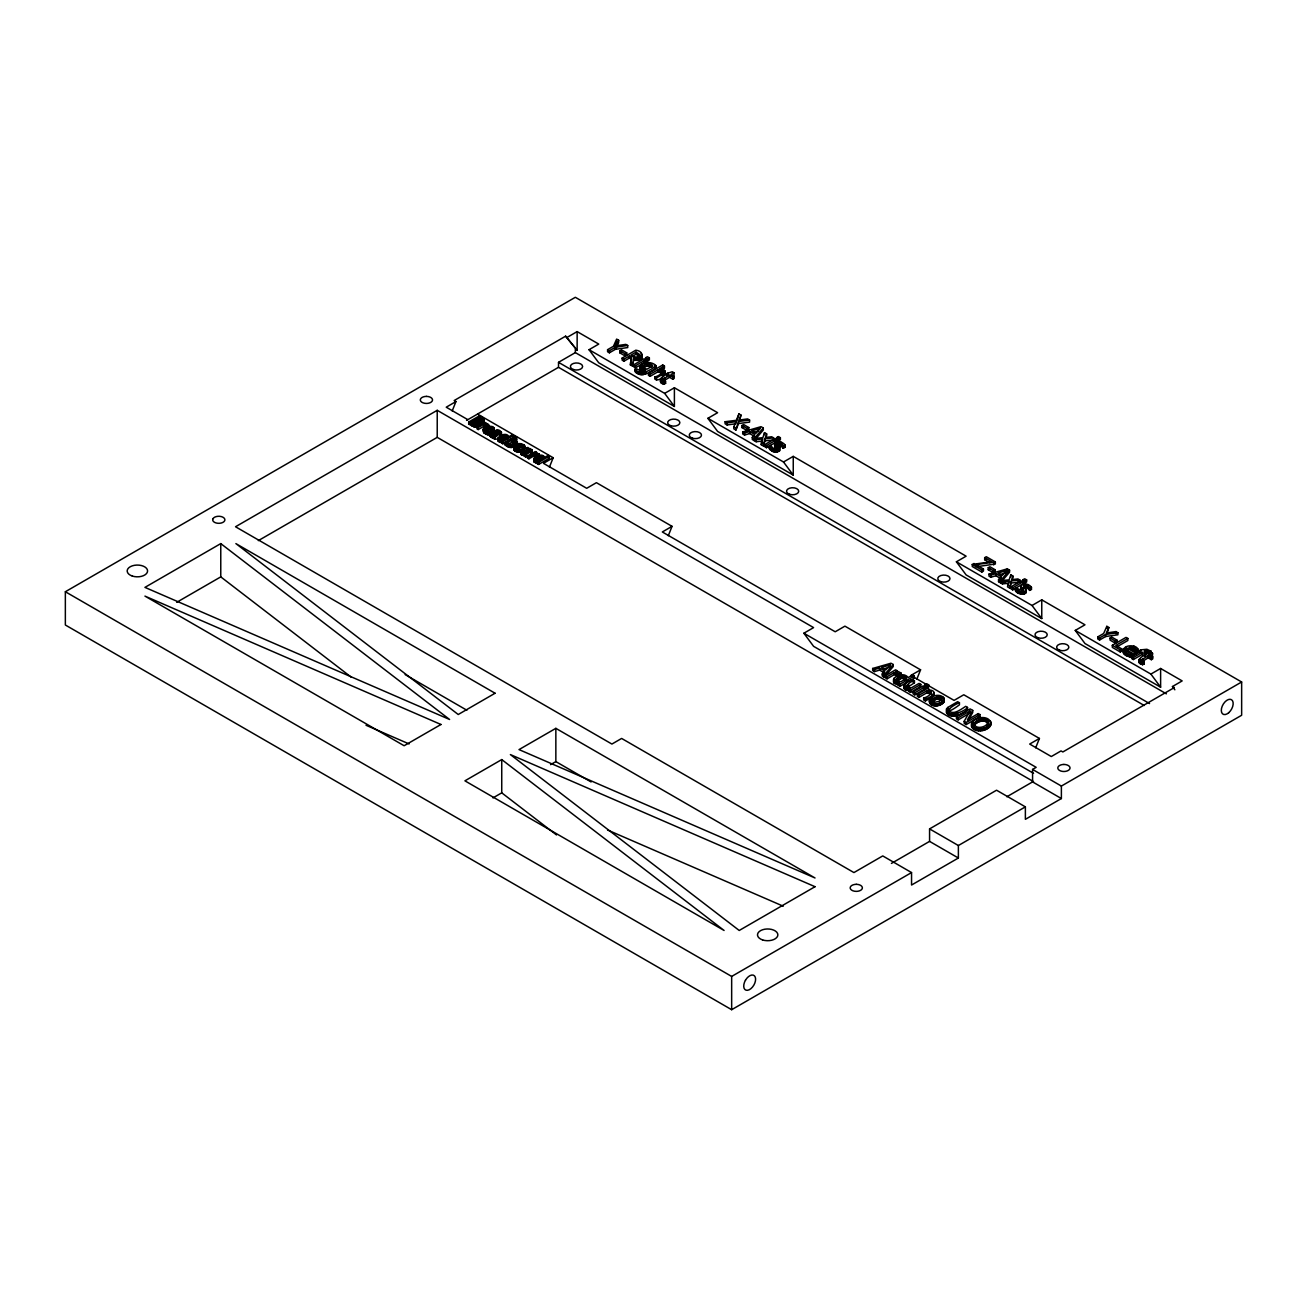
<?xml version="1.0" encoding="UTF-8"?>
<svg xmlns="http://www.w3.org/2000/svg" width="1307" height="1307" viewBox="0 0 1307 1307"><rect width="100%" height="100%" fill="white"/><g stroke="black" fill="none" stroke-linecap="round" stroke-linejoin="round"><path stroke-width="1.5" d="M639.809 366.581L641.296 368.95L645.544 370.028C641.557 374.766 637.963 366.973 634.826 369.391L634.826 371.466C641.002 378.605 650.51 371.956 656.179 367.953L656.179 365.878C652.226 360.895 638.29 360.699 640.038 369.93L643.273 371.825L643.273 369.75M973.976 723.817C975.676 730.041 987.177 727.296 988.337 721.84C985.2 716.318 973.47 719.438 973.976 725.891C976.215 721.121 986.556 718.523 988.321 724.617L988.337 721.84M523.045 445.997C508.929 456.6 520.039 435.77 523.045 448.072M502.296 440.492L501.512 443.024L502.803 443.776L513.537 437.584L513.537 435.492L512.246 434.741L508.913 436.669C505.662 430.085 491.595 439.789 502.296 440.492L502.296 442.567L499.748 442.174L497.918 440.524L498.62 438.972M537.308 463.691L538.615 464.442L549.348 458.251L549.348 456.176L548.058 455.424L544.709 457.352C542.127 451.291 527.93 459.214 537.161 461.11L537.308 463.691L538.108 463.25L534.253 462.106L533.991 460.178M899.33 684.721L893.727 682.613L894.429 677.827C897.942 674.543 905.032 673.023 908.136 677.549L912.596 674.984L914.328 675.98L914.328 678.055L900 686.322L898.285 685.325L898.285 683.251L899.33 682.646L898.285 685.325M894.429 677.827L894.2 681.127L899.33 682.646M931.826 700.062L934.342 702.382L939.635 701.189L941.89 698.575L938.54 696.647L932.495 699.033L931.793 702.627L936.841 698.869L941.71 700.209M512.883 441.619L512.883 439.544C524.189 441.488 507.753 449.347 504.682 442.779L504.682 444.854L505.907 445.556L506.348 443.318M516.592 443.155L516.592 445.23L516.82 442.795M948.719 709.603C951.806 716.84 962.181 708.508 965.71 706.352L967.523 707.414L967.523 709.489C964.909 713.785 945.402 721.137 946.905 710.289L947.804 707.446L957.623 701.679L959.436 702.741L959.436 704.816C942.984 717.151 947.02 707.528 959.436 702.741M632.735 366.287L633.83 357.955C641.394 360.944 645.952 351.599 635.839 350.178L622.132 358.085L622.132 360.16L623.962 361.206L629.402 358.069L631.477 359.262L630.382 364.914L632.735 366.287L633.83 357.955M630.382 364.914L631.477 357.187L629.402 355.994L623.962 359.131L622.132 358.085M499.862 437.976L503.391 439.871L507.835 437.306L504.241 435.607L499.862 437.976L499.862 440.067L503.571 437.78L507.296 438.695L507.296 436.603M535.658 458.659L539.187 460.538L543.63 457.973L540.673 456.274L537.308 457.205L535.658 458.659L535.56 462.841M895.981 679.722C897.762 676.111 904.232 674.477 906.699 678.382L900.784 681.797C896.406 679.526 895.083 682.499 896.079 679.297M495.843 430.493C511.004 435.917 477.512 428.745 494.585 435.999L493.768 438.548L495.059 439.299C501.561 439.299 504.42 430.444 497.085 429.693L495.843 430.493L495.843 432.568L499.731 434.512M526.558 448.219C541.702 453.643 508.227 446.471 525.3 453.725L524.466 454.199L525.757 454.95L532.259 450.67L527.799 447.419L526.558 448.219L526.558 450.294L527.799 449.494M536.703 456.045L534.351 455.669L528.878 458.822L527.587 458.087L527.587 455.996L528.878 456.747L534.351 453.594C540.248 452.843 536.474 460.946 536.589 452.304L535.298 451.552L525.757 457.025L524.466 456.29L525.3 455.816L521.33 454.673L521.068 452.875M946.905 708.214C945.402 719.046 964.909 711.711 967.523 707.414M483.476 432.143C479.8 423.501 500.369 425.347 491.873 431.081L485.926 428.386L485.779 430.722L489.815 432.013L489.815 434.087L487.674 434.757L483.802 432.715L483.492 428.892M1123.35 650.347C1124.526 642.129 1144.932 646.442 1134.688 652.487L1127.565 648.386C1121.39 652.732 1133.381 652.177 1132.042 655.869L1130.163 656.964L1125.784 655.428L1123.497 653.206L1123.35 650.347L1126.895 653.908L1130.163 654.889L1132.042 653.794M1123.35 652.422L1124.804 650.118M484.129 419.923L482.365 421.491L479.506 421.589L479.604 425.69L477.186 426.899L473.542 426.67L468.707 424.089L468.707 421.998L478.983 416.067C484.832 416.034 486.237 425.461 479.506 423.664L479.604 425.69M663.531 378.801L663.531 380.892L669.592 377.347L672.778 379.193L674.216 378.36L674.216 376.285L672.778 377.119L669.592 375.272L663.531 378.801L662.976 379.961L665.475 381.203L665.59 383.343L664.021 384.242C656.522 382.902 662.404 373.965 667.861 374.276L666.701 373.606L666.701 375.681M1145.259 656.196L1145.259 654.104L1146.419 654.791C1142.253 655.248 1135.113 661.26 1142.579 662.665L1144.148 661.767L1144.148 663.858L1142.579 664.757L1139.753 663.401L1139.083 661.603M633.83 360.029C637.081 361.091 643.42 360.013 642.243 355.324M494.046 427.732L493.915 431.735L493.605 427.291M1127.565 648.386L1127.565 650.461L1134.688 654.562L1137.417 652.65L1137.58 650.085M914.443 680.718C909.247 681.47 902.5 688.119 911.387 687.809L919.066 683.381L920.798 684.378L920.798 686.453L910.522 692.383L908.79 691.387L909.917 688.658C899.477 688.707 905.751 680.996 912.711 679.705L914.443 680.718L914.443 682.793L906.535 688.021M523.535 448.17L523.535 450.245C528.927 443.874 516.739 441.031 513.945 446.422C513.733 451.748 524.352 450.621 524.711 445.883M943.932 702.039C946.415 693.363 931.76 693.609 929.506 699.915C928.378 707.806 940.909 707.201 943.932 702.039L943.785 697.726M971.509 726.725C969.533 716.301 991.686 713.573 990.82 724.748C988.337 732.034 971.787 733.766 971.771 724.748M990.82 722.673C987.961 729.616 973.96 731.642 971.444 723.67M766.637 435.934L766.637 433.859L764.513 432.633L762.88 437.649L754.204 438.531L754.204 440.622L763.288 430.036L763.288 427.961L761.033 426.67L742.719 431.914L742.719 433.989L744.565 435.051L749.63 433.565L754.874 436.587M1012.909 578.119L1012.909 576.044L1010.785 574.819L1009.151 579.834L1000.476 580.716L1000.476 582.808L1005.671 582.269M763.353 445.899L765.02 438.76L773.63 437.878L773.63 439.969L765.02 440.835L763.353 445.899L761.229 444.674L762.618 438.907L756.165 439.675L752.277 437.42L754.874 434.496L749.63 431.473L744.565 432.976L742.719 431.914M1009.625 588.085L1011.291 580.945L1019.901 580.063L1019.901 582.154L1011.291 583.02L1009.625 588.085L1007.501 586.859L1008.89 581.092L1002.436 581.86L998.548 579.605L1001.146 576.681L995.901 573.659L990.837 575.162L988.991 574.1L988.991 576.175L990.837 577.237L995.901 575.75L1001.146 578.772L998.548 581.697L1002.436 583.935L1008.89 583.167L1008.89 581.092M929.506 701.99L929.506 699.915M662.257 371.008L662.257 373.083L657.813 371.891L650.134 376.334L648.403 375.321L648.403 373.247L650.134 374.243L657.813 369.816C666.684 369.489 659.921 376.155 654.758 376.922L654.758 378.997L656.49 379.994C664.152 379.88 669.854 368.362 659.267 368.982L664.446 365.976L664.446 368.068L660.999 370.061M931.172 691.991L931.172 694.082L926.728 692.89L919.05 697.317L917.318 696.321L917.318 694.246L919.05 695.242L926.728 690.815C935.6 690.488 928.836 697.154 923.673 697.905L923.673 699.98L925.405 700.977L932.904 696.582L933.835 693.952M492.085 433.499L494.079 435.215L497.804 434.136L494.503 432.829L492.085 433.499L492.036 437.698L494.585 438.074M522.8 451.225L524.793 452.941L528.502 451.879L523.29 450.85L522.751 455.424M482.136 419.776L479.636 420.887L476.173 419.269L479.179 417.537L481.564 418.959L482.365 423.582M785.197 445.148L785.197 447.223L783.35 448.285L780.393 445.377L777.175 446.193L777.322 443.743L778.58 443.073L781.276 443.694L783.35 446.21L785.197 445.148C783.122 441.88 777.077 440.132 774.61 443.776L774.675 446.618L776.685 448.775L774.61 443.776M1024.067 585.552L1023.626 586.729L1026.256 590.111L1025.913 592.888L1024.329 593.884L1017.794 593.084L1015.245 590.617L1015.245 588.542C1016.634 586.402 1028.282 596.286 1020.947 586.729L1020.881 585.961C1023.348 582.318 1029.393 584.066 1031.468 587.317L1031.468 589.408C1028.838 592.447 1027.678 585.209 1024.067 587.627L1024.067 585.552L1027.547 585.879L1029.295 587.66L1029.622 590.47M766.637 433.859L765.281 437.502L771.653 436.75L773.63 437.878M1012.909 576.044L1011.553 579.687L1017.924 578.936L1019.901 580.063M761.229 444.674L762.618 438.907M639.499 355.52L636.084 352.122L630.922 355.112C634.941 358.592 642.031 356.599 639.597 354.703M641.427 366.581L640.038 369.93M452.206 410.937L455.947 401.576L454.15 400.546L565.621 336.177L577.139 350.325L577.139 331.602L567.418 337.222M549.446 467.089L553.188 457.728L477.594 414.074M668.302 535.707L672.043 526.345L596.417 482.675L586.696 488.295L543.467 463.332L553.188 457.728M916.828 679.183L920.569 669.821L844.926 626.151L835.206 631.771L662.322 531.965L672.043 526.345M1035.683 747.8L1039.424 738.439L963.782 694.769L954.061 700.389L910.832 675.441L920.569 669.821M735.906 430.052L738.553 421.475L749.581 420.053L749.581 422.128L738.553 423.55L735.906 430.052L733.815 428.843L733.815 426.768L735.955 421.671L727.084 422.88L725.107 421.736L725.107 423.811L727.084 424.955L735.955 423.746L735.955 421.671M739.615 420.511L741.02 415.103L738.929 413.911L736.315 420.299L725.107 421.736M736.968 420.772L738.929 413.911M741.02 415.103L738.912 420.102L747.604 418.91L749.581 420.053M614.241 346.567L616.643 341.176M1106.833 626.314L1103.631 633.503L1097.749 636.901L1097.749 638.976L1099.579 640.022L1105.64 636.525L1117.91 634.794L1117.91 632.719L1115.966 631.591L1106.343 633.013L1108.859 627.491L1106.833 626.314L1106.833 628.389M618.668 340.261L616.152 345.783L625.792 344.378L627.719 345.489L627.719 347.564L615.45 349.296L609.389 352.808L607.575 351.746L607.575 349.672L613.44 346.29L616.643 339.085L618.668 340.261L618.668 342.336L616.152 347.874M1107.176 633.258L1108.859 627.491M531.034 451.912L531.034 453.986L532.243 450.245M779.838 447.174L779.642 450.703L776.374 452.075L772.551 451.421L768.973 448.432L768.973 446.357L773.515 449.69L778.76 449.298L779.838 447.174L777.175 444.119M1026.256 590.111L1024.329 591.81L1020.734 592.087L1015.245 588.542M956.446 716.824L970.137 708.917L972.718 710.404L967.392 719.847L978.24 713.589L979.94 714.57L979.94 716.644L966.232 724.552L964.19 723.375L964.19 721.301L969.957 710.992L958.145 717.804L956.446 716.824L956.446 718.899L958.145 719.879L969.957 713.067L969.957 710.992M479.506 421.589L479.604 423.615L476.303 424.938L468.707 421.998M775.803 444.56L774.675 446.618M968.275 720.353L972.718 712.478L972.718 710.404M483.492 430.967L484.456 429.823M1127.565 650.461L1125.85 652.03L1125.85 649.955M905.147 686.24L904.003 687.89L904.787 689.344L908.528 690.635L908.528 688.56M929.865 703.476L929.865 701.385C933.541 705.633 943.131 704.13 944.111 698.428M514.354 447.942C512.148 451.765 519.304 452.941 521.705 451.307L521.705 449.216M654.758 376.922L656.49 377.919L663.989 373.524L665.165 371.368M923.673 697.905L925.405 698.902C932.299 697.611 938.687 689.916 928.182 689.965L929.326 689.312L927.594 688.299L917.318 694.246M642.39 367.479L646.965 369.195L652.601 365.944C649.203 360.716 639.384 365.241 642.292 371.515M642.309 368.737L646.998 365.846L651.866 367.071L651.866 364.996M535.658 460.734L539.366 458.447L543.091 459.361L543.091 457.287M896.079 681.372L901.912 678.202L906.699 680.457M522.914 445.654C525.692 446.733 512.295 449.069 515.661 446.733M754.204 438.531L763.288 427.961M872.668 668.465L874.514 669.527L879.578 668.024L884.806 671.046L882.225 673.971L882.225 676.062L884.153 677.173L884.153 675.082L893.22 664.511L890.982 663.221L872.668 668.465L872.668 670.54L874.514 671.602L879.578 670.099L884.806 673.121M884.153 677.173L893.22 666.586L893.22 664.511M1000.476 580.716L1009.559 570.146L1007.321 568.855L988.991 574.1M1001.783 581.288L1009.559 572.221L1009.559 570.146M490.697 434.79L490.141 436.244L492.036 437.698M494.585 435.999L493.768 436.473L495.059 437.224L501.545 432.503M1141.517 661.979L1148.15 657.862L1151.336 659.708L1152.774 658.875L1152.774 656.8L1151.336 657.617L1148.15 655.787L1141.517 659.888L1144.148 661.767M486.531 427.993L485.501 430.869L485.501 428.778M973.584 722.738L972.49 723.751L972.49 721.66M492.085 435.574L496.513 435.607L496.513 433.532M486.531 430.085L491.873 433.156L493.36 432.225L493.36 430.15M1140.733 660.149L1139.965 660.656L1139.965 658.565M483.361 429.48L486.024 432.143L489.815 432.013M515.955 445.769L515.138 446.291L515.138 444.217M65.35 591.744L575.341 297.293L1241.65 681.993L1241.65 715.256L731.659 1009.707L65.35 625.007L65.35 591.744L731.659 976.427L911.551 872.57L911.551 885.035L958.374 858.013L958.374 845.531L1025.374 806.86L1025.374 819.326L1061.382 798.544L1061.382 786.062L1241.65 681.993M1033.576 773.336L813.591 646.328L803.87 633.225L813.591 627.605L437.224 410.316L235.521 526.754L611.905 744.059L621.626 738.439L853.928 872.57L882.748 855.922L911.551 872.57M455.947 401.576L446.226 407.196L467.873 419.694M220.769 543.598L144.946 587.382L449.592 719.487L220.769 543.598L220.769 576.877L351.289 677.206M1144.246 705.502L558.514 367.316L558.514 362.333L575.341 352.612L1166.383 693.837M258.329 540.624L437.224 437.355L1033.543 781.635M466.566 420.397L558.514 367.316M589.032 349.704L664.659 393.374L674.396 387.754L674.396 406.461L598.753 362.807L589.032 349.704L598.753 344.084L577.139 331.602M471.239 422.128L475.029 419.923C482.381 422.259 473.902 426.131 471.239 422.128L471.239 424.203L475.029 422.014L478.101 424.089M468.707 424.089L473.837 421.115M487.005 427.307L483.688 426.425L478.231 429.578L476.924 428.827L476.924 426.752L484.636 422.308L485.926 423.06L484.783 423.713C489.096 421.475 488.949 430.068 488.197 424.367M607.575 349.672L609.389 350.717L615.45 347.221L627.719 345.489M476.924 426.752L478.231 427.503L483.688 424.35L487.331 425.461L488.671 424.693M176.69 602.331L220.769 576.877M485.926 425.134L484.783 425.788L486.907 426M619.894 350.831L621.56 349.868L626.739 352.857L626.739 354.932L625.073 355.896L619.894 352.906L619.894 350.831L625.073 353.821L626.739 352.857M619.894 352.906L621.56 351.942M632.637 356.19L636.084 354.213L639.646 357.187M633.732 364.767L635.447 365.764L645.723 359.833L644.008 358.837L633.732 364.767L633.732 366.859L635.447 367.855L645.723 361.925L645.609 357.775L647.39 356.746L649.367 357.873L649.367 359.964L647.569 360.993L645.609 359.85M501.512 440.949L502.803 441.701L513.537 435.492M645.609 357.775L647.569 358.919L649.367 357.873M504.682 442.779L515.415 436.587L516.722 437.322L516.722 439.413L514.157 440.884M511.789 440.181L507.377 442.73C509.763 447.909 520.202 440.165 511.789 440.181L511.789 442.256L507.377 444.805L507.9 445.507L507.9 443.416M512.883 439.544L516.722 437.322M656.179 365.878C650.51 369.881 641.002 376.53 634.826 369.391M648.403 373.247L662.731 364.98L664.446 365.976M666.701 373.606L672.255 371.743L673.987 372.74L673.987 374.815M673.987 372.74L671.03 374.439L674.216 376.285M536.589 452.304L535.445 452.957L539.334 453.937L537.978 454.722M527.587 458.087L532.21 455.408M660.411 379.487L664.021 382.167L665.59 381.268M537.161 461.11L538.615 462.368L549.348 456.176M707.888 418.322L783.514 461.992L793.251 456.372L793.251 475.095L717.608 431.424L707.888 418.322L717.608 412.702L674.396 387.754M741.968 425.51L743.634 424.546L748.813 427.536L748.813 429.627L747.147 430.591L741.968 427.585L741.968 425.51L747.147 428.5L748.813 427.536M741.968 427.585L743.634 426.621M764.726 444.609L775.002 438.678L778.58 440.835L780.377 439.805L780.377 437.714L778.4 436.587L776.603 437.616L776.734 441.766L766.457 447.697L764.726 446.7L764.726 444.609L766.457 445.605L776.734 439.675M780.377 437.714L778.58 438.76L776.603 437.616M501.741 759.579L464.916 780.834L724.094 930.47L501.741 759.579L501.741 792.843L556.521 834.944M555.851 728.342L519.026 749.597L815.029 877.977L555.851 728.342L555.851 761.605L591.123 781.962M492.968 797.907L501.741 792.843M550.59 764.644L555.851 761.605M956.397 561.798L1032.04 605.468L1041.761 599.848L1041.761 618.57L966.118 574.9L956.397 561.798L966.118 556.178L793.251 456.372M975.855 566.715L975.855 564.64L983.452 569.019L983.452 571.094L981.835 572.041L972.261 566.519L972.261 564.428L991.67 561.7L984.677 557.648L984.677 559.723L989.922 562.762M984.677 557.648L986.295 556.717L995.346 561.945L995.346 564.02L977.832 566.519M984.677 559.723L986.295 558.792M972.261 564.428L981.835 569.95L983.452 569.019M975.855 564.64L995.346 561.945M988.239 567.695L989.905 566.732L995.084 569.721L995.084 571.812L993.418 572.776L988.239 569.77L988.239 567.695L993.418 570.685L995.084 569.721M988.239 569.77L989.905 568.806M1010.997 586.794L1021.273 580.863L1024.851 583.02L1026.649 581.991L1026.649 579.9L1024.672 578.772L1022.875 579.802L1023.005 583.951L1012.729 589.882L1010.997 588.885L1010.997 586.794L1012.729 587.791L1023.005 581.86M1022.875 579.802L1024.851 580.945L1026.649 579.9M1031.468 587.317L1029.524 588.346M885.313 675.752L887.045 676.748L894.331 672.55C900.262 672.353 900.425 677.925 894.331 674.624L887.045 678.839L885.313 677.827L885.313 675.752L895.589 669.821L897.305 670.818L897.305 672.893M897.305 670.818L895.785 671.7C898.53 669.821 903.66 675.637 899.575 674.298M900.98 672.991L899.085 673.987M898.285 683.251L900 684.247L914.328 675.98M908.79 691.387L909.917 690.733M908.79 689.312L910.522 690.308L920.798 684.378M913.054 691.779L923.33 685.848L926.892 687.988L928.689 686.959L928.689 684.884L926.728 683.741L924.931 684.786L925.062 688.92L914.786 694.85L913.054 693.854L913.054 691.779L914.786 692.775L925.062 686.845M924.931 684.786L926.892 685.914L928.689 684.884M1075.253 630.415L1150.895 674.085L1160.616 668.465L1160.616 687.188L1084.973 643.518L1075.253 630.415L1084.973 624.811L1041.761 599.848M1097.749 636.901L1099.579 637.947L1105.64 634.45L1117.91 632.719M1110.068 638.045L1111.734 637.081L1116.93 640.087L1116.93 642.162L1115.263 643.126L1110.068 640.136L1110.068 638.045L1115.263 641.051L1116.93 640.087M964.19 721.301L966.232 722.477L979.94 714.57M1127.843 638.453L1115.753 645.413L1121.88 648.958L1121.88 651.033L1120.262 651.964L1112.322 647.39L1112.322 645.299L1126.013 637.391L1127.843 638.453L1127.843 640.528L1117.485 646.508M1112.322 645.299L1120.262 649.889L1121.88 648.958M1140.766 649.857L1140.766 651.948L1139.328 652.765L1139.328 650.69L1140.766 649.857L1146.909 649.269L1151.124 651.262L1151.124 653.337M1131.65 656.473L1133.381 657.47L1142.22 652.356L1145.03 653.99L1145.03 656.065L1142.22 654.448L1133.381 659.545L1131.65 658.548L1131.65 656.473L1140.505 651.36L1139.328 650.69M1145.03 653.99L1146.468 653.157C1139.9 648.746 1149.359 652.52 1151.124 651.262M1145.259 654.104L1150.813 652.258L1152.545 653.255L1152.545 655.33L1149.588 657.029L1149.588 654.954L1152.545 653.255M1039.424 738.439L1029.687 744.059L1051.302 756.541L1061.023 750.921L1062.836 751.966L1174.307 687.596L1172.444 686.534L1182.165 680.914L1160.616 668.465M891.423 863.404L929.571 841.381L929.571 828.899L996.555 790.212L1025.374 806.86M1061.382 798.544L1032.579 781.896L1032.579 769.431L1036.173 767.34L803.87 633.225M1006.847 796.764L1032.579 781.896M527.227 451.258L527.227 453.349L523.29 452.925L523.29 450.85M506.348 445.393L511.168 447.517L514.174 446.782L514.174 444.707M488.573 427.046L487.511 427.422L491.595 429.774L492.282 427.748L488.573 427.046L488.573 429.121L491.318 429.268L492.706 430.706M1130.294 647.096L1128.889 647.618L1134.329 650.755C1138.348 648.582 1132.483 645.919 1130.294 647.096L1130.294 649.187L1135.228 650.118L1135.228 648.043M753.404 432.454L758.55 430.951M999.675 574.639L1006.537 572.629M883.352 669.004L890.198 666.995M512.23 446.259L509.158 446.291M1149.457 652.128L1149.457 654.203L1145.161 652.814L1145.161 650.739M480.6 422.913L478.738 422.749M752.277 437.42L752.277 439.511L756.165 441.75L762.618 440.982M895.785 673.775L898.612 674.053M928.182 692.04L929.571 692.138M511.789 442.256L515.432 443.808M486.302 433.14L489.815 434.087M513.798 441.684L514.68 441.815M475.111 425.935L473.837 425.608M1129.836 655.493L1132.042 655.869M908.218 689.393L909.182 689.639M665.59 383.343L664.708 380.99M1142.318 663.188L1144.148 663.858M1020.31 592.741L1021.257 593.002M537.585 462.417L536.327 461.959M366.025 725.254L409.107 743.944M607.575 830.01L783.269 906.192M530.038 449.69L530.038 451.765L528.159 450.784L528.159 448.693M662.91 371.613L663.825 372.038L663.825 369.946M501.104 441.537L500.124 440.998M516.82 450.768L515.873 450.212M664.446 368.068L662.731 367.071L662.731 364.98M644.008 360.912L645.723 361.925M1149.588 654.954L1152.774 656.8M775.002 440.769L776.734 441.766M1017.924 581.011L1019.901 582.154M630.382 362.84L632.735 364.212M770.918 447.321L771.016 445.295L771.016 447.37M733.815 426.768L735.906 427.961M761.229 442.583L763.353 443.825M1007.501 584.768L1009.625 585.993M565.621 336.177L577.139 350.325M558.514 362.333L1149.539 703.558M516.722 439.413L515.415 438.662L515.415 436.587M548.058 457.499L549.348 458.251M482.087 419.531L482.087 421.606L479.179 419.612L479.179 417.537M476.173 421.344L477.725 422.243M979.94 716.644L978.24 715.664L978.24 713.589M914.443 682.793L912.711 681.797L912.711 679.705M919.066 685.456L920.798 686.453M923.33 687.923L925.062 688.92M882.225 673.971L884.153 675.082M1032.579 769.431L1061.382 786.062M929.571 828.899L958.374 845.531M929.571 841.381L958.374 858.013M405.154 674.592L466.86 710.224M523.323 446.471L524.76 448.53M771.146 445.818C771.179 448.693 778.743 450.065 776.685 446.684M1021.273 585.275L1020.947 588.803L1023.446 591.516L1023.446 589.424M642.243 357.399L641.214 353.429M664.479 372.479L665.198 373.982M1030.553 588.264L1031.468 589.408M784.282 446.079L785.197 447.223M1172.444 686.534L1174.862 689.802M1150.895 674.085L1160.616 687.188M1032.04 605.468L1041.761 618.57M783.514 461.992L793.251 475.095M664.659 393.374L674.396 406.461M501.349 434.169L501.545 435.019M484.129 421.998L483.28 418.632M1026.256 592.185L1025.489 588.575M990.82 724.748L990.298 720.794M944.177 701.271L943.164 697.072M532.259 452.745L531.72 449.412M1151.336 657.617L1151.336 659.708M1149.539 652.177L1149.539 654.252M1148.951 651.654L1148.951 653.729M1148.249 651.164L1148.249 653.239M1148.15 655.787L1148.15 657.862M1147.187 650.69L1147.187 652.765M1146.206 650.543L1146.206 652.618M1144.033 661.718L1144.033 663.793M1143.266 658.597L1143.266 660.688M1143.266 661.505L1143.266 663.58M1142.579 662.665L1142.579 664.757M1142.22 652.356L1142.22 654.448M1142.089 659.316L1142.089 661.391M1141.387 662.224L1141.387 664.299M1140.374 661.734L1140.374 663.809M1139.753 661.326L1139.753 663.401M1139.426 659.055L1139.312 662.976M1139.083 659.529L1139.051 662.535M1137.923 648.615L1137.842 651.997M1137.417 650.576L1137.417 652.65M1136.682 651.245L1136.682 653.337M1135.603 648.435L1135.603 650.51M1135.62 651.948L1135.62 654.023M1134.639 647.635L1134.639 649.726M1134.688 652.487L1134.688 654.562M1133.872 645.985L1133.953 649.383M1133.251 647.079L1133.251 649.171M1133.381 657.47L1133.381 659.545M1131.78 646.916L1131.78 649.007M1130.163 654.889L1130.163 656.964M1129.101 654.611L1129.101 656.702M1128.023 654.317L1128.023 656.392M1126.781 648.893L1126.781 650.984M1126.895 653.908L1126.895 655.983M1126.209 649.416L1126.209 651.507M1125.931 647.292L1125.931 649.383M1125.784 653.353L1125.784 655.428M1124.706 652.634L1124.706 654.709M1124.004 648.795L1124.004 650.87M1123.938 651.899L1123.938 653.974M1123.53 649.563L1123.497 653.206M1120.262 649.889L1120.262 651.964M1115.966 631.591L1115.966 633.683M1115.263 641.051L1115.263 643.126M1105.64 634.45L1105.64 636.525M1099.579 637.947L1099.579 640.022M1029.295 587.66L1029.295 589.735M1028.887 587.006L1028.887 589.081M1028.168 584.621L1028.299 588.477M1027.547 585.879L1027.547 587.97M1026.665 585.487L1026.665 587.562M1026.109 589.359L1025.913 592.888M1025.734 585.258L1025.734 587.333M1024.851 580.945L1024.851 583.02M1024.851 585.258L1024.851 587.349M1025.031 591.483L1025.031 593.558M1024.329 591.81L1024.329 593.884M1023.593 585.912L1023.593 588.003M1023.512 592.055L1023.512 594.13M1022.956 588.869L1022.956 590.96M1022.646 592.185L1022.646 594.26M1022.286 588.264L1022.286 590.339M1021.731 592.202L1021.731 594.277M1021.535 587.562L1021.535 589.637M1020.881 585.961L1020.947 588.803M1020.734 592.087L1020.734 594.162M1019.787 591.875L1019.787 593.966M1018.823 591.532L1018.823 593.607M1017.794 591.009L1017.794 593.084M1016.879 590.388L1016.879 592.479M1016.143 589.735L1016.143 591.81M1012.729 587.791L1012.729 589.882M1011.291 580.945L1011.291 583.02M1010.785 574.819L1010.785 576.893M1007.321 568.855L1007.321 570.93M1002.436 581.86L1002.436 583.935M1001.146 576.681L1001.146 578.772M998.548 579.605L998.548 581.697M995.901 573.659L995.901 575.75M993.696 562.892L993.696 564.967M993.418 570.685L993.418 572.776M990.837 575.162L990.837 577.237M990.755 721.725L990.51 725.744M989.807 724.666L989.807 726.741M988.696 725.679L988.696 727.754M988.076 721.17L988.076 723.245M987.52 720.549L987.52 722.624M987.406 724.013L987.406 726.104M987.193 726.676L987.193 728.751M986.703 719.961L986.703 722.052M985.69 719.487L985.69 721.562M985.494 727.525L985.494 729.616M984.628 719.16L984.628 721.252M983.763 728.162L983.763 730.254M983.485 719.013L983.485 721.088M982.243 719.03L982.243 721.105M981.835 569.95L981.835 572.041M982.014 728.587L982.014 730.662M980.969 719.209L980.969 721.284M980.283 728.767L980.283 730.842M979.646 719.553L979.646 721.644M978.551 728.718L978.551 730.793M978.306 720.092L978.306 722.167M976.966 720.778L976.966 722.853M976.917 728.456L976.917 730.531M975.774 721.546L975.774 723.621M975.398 727.966L975.398 730.041M974.875 722.314L974.875 724.388M974.27 723.065L974.27 725.14M973.96 563.448L973.96 565.539M973.993 727.296L973.993 729.371M972.8 726.463L972.8 728.538M971.967 725.581L971.967 727.656M966.232 722.477L966.232 724.552M958.145 717.804L958.145 719.879M957.574 713.067L957.574 715.141M956.234 713.589L956.234 715.664M954.894 713.9L954.894 715.975M953.489 713.998L953.489 716.073M952.231 713.916L952.231 715.991M951.022 713.671L951.022 715.746M949.83 713.246L949.83 715.321M949.421 708.655L949.421 710.747M948.98 709.113L948.98 711.204M948.588 712.609L948.588 714.7M947.804 707.446L947.804 709.521M947.526 711.923L947.526 713.998M946.791 711.22L946.791 713.295M946.382 708.982L946.35 712.593M943.393 700.715L943.393 702.79M942.559 701.467L942.559 703.558M941.71 698.134L941.644 701.647M941.35 697.709L941.35 699.784M941.416 702.218L941.416 704.293M940.779 697.301L940.779 699.376M940.076 696.974L940.076 699.049M940.109 702.888L940.109 704.963M939.325 696.745L939.325 698.837M938.802 703.362L938.802 705.453M938.54 696.647L938.54 698.722M937.723 696.664L937.723 698.739M937.478 703.672L937.478 705.764M936.841 696.794L936.841 698.869M936.155 703.82L936.155 705.894M935.943 697.056L935.943 699.131M934.864 703.77L934.864 705.862M934.08 692.367L933.933 695.504M934.015 697.954L934.015 700.029M933.639 703.574L933.639 705.666M933.525 693.968L933.525 696.043M932.904 694.507L932.904 696.582M932.495 699.033L932.495 701.124M932.234 696.925L932.234 699M932.495 703.231L932.495 705.306M932.071 695.046L932.071 697.137M932.054 699.555L932.054 701.63M931.417 702.709L931.417 704.783M931.123 697.644L931.123 699.735M930.633 691.632L930.633 693.707M930.486 702.071L930.486 704.146M929.898 691.305L929.898 693.38M929.751 699.147L929.538 702.758M928.967 691.06L928.967 693.135M926.892 685.914L926.892 687.988M926.728 690.815L926.728 692.89M925.405 698.902L925.405 700.977M919.05 695.242L919.05 697.317M914.786 692.775L914.786 694.85M910.522 690.308L910.522 692.383M908.594 684.084L908.594 686.175M907.287 684.901L907.287 686.992M907.352 688.381L907.352 690.472M906.617 685.603L906.617 688.348M906.306 688.103L906.306 690.194M905.98 677.467L905.98 679.542M905.375 687.678L905.375 689.753M904.999 676.748L904.999 678.839M904.787 687.27L904.787 689.344M904.526 684.721L904.526 686.796M904.297 676.422L904.297 678.513M904.33 686.812L904.33 688.903M904.15 685.276L904.068 688.413M903.562 676.209L903.562 678.284M902.761 676.111L902.761 678.186M901.912 676.127L901.912 678.202M901.029 676.258L901.029 678.333M900.719 672.795L900.719 674.886M900.327 672.566L900.327 674.641M900.115 676.503L900.115 678.578M900 684.247L900 686.322M898.742 673.709L898.742 675.784M898.236 673.399L898.236 675.474M898.268 677.353L898.268 679.428M898.072 682.564L898.072 684.639M897.452 673.04L897.452 675.131M896.978 682.401L896.978 684.476M896.814 678.366L896.814 680.441M896.537 672.778L896.537 674.853M895.932 682.107L895.932 684.182M895.491 672.599L895.491 674.69M894.919 681.633L894.919 683.708M894.331 672.55L894.331 674.624M894.2 681.127L894.2 683.202M893.841 678.545L893.841 680.637M893.727 680.539L893.727 682.613M893.531 679.248L893.498 681.993M887.045 676.748L887.045 678.839M879.578 668.024L879.578 670.099M874.514 669.527L874.514 671.602M783.35 446.21L783.35 448.285M783.024 445.475L783.252 448.236M782.615 444.821L782.615 446.896M782.027 444.217L782.027 446.308M781.276 443.694L781.276 445.785M780.982 442.093L780.982 444.184M780.393 443.302L780.393 445.377M779.642 448.628L779.642 450.703M779.462 443.073L779.462 445.148M778.76 449.298L778.76 451.372M778.4 436.587L778.58 440.835M778.58 443.073L778.58 445.164M778.449 445.671L778.449 447.762M778.057 449.624L778.057 451.716M777.796 443.367L777.796 445.442M777.322 443.743L777.355 446.635M777.175 447.239L777.175 449.33M777.24 449.869L777.24 451.944M776.521 442.125L776.521 444.217M776.374 450L776.374 452.075M776.015 446.079L776.015 448.154M775.459 450.016L775.459 452.091M775.263 445.377L775.263 447.451M775.002 443.089L775.002 445.164M774.463 449.902L774.463 451.977M773.515 449.69L773.515 451.781M772.551 449.347L772.551 451.421M772.11 447.288L772.11 449.379M771.522 448.824L771.522 450.899M770.607 448.203L770.607 450.294M769.872 447.549L769.872 449.641M766.457 445.605L766.457 447.697M765.02 438.76L765.02 440.835M764.513 432.633L764.513 434.708M756.165 439.675L756.165 441.75M749.63 431.473L749.63 433.565M747.147 428.5L747.147 430.591M744.565 432.976L744.565 435.051M738.553 421.475L738.553 423.55M731.659 976.427L731.659 1009.707M727.084 422.88L727.084 424.955M672.778 377.119L672.778 379.193M669.592 375.272L669.592 377.347M668.138 372.773L668.138 374.848M664.92 370.878L665.018 374.521M664.61 372.969L664.61 375.06M664.708 378.099L664.708 380.174M664.021 382.167L664.021 384.242M663.989 373.524L663.989 375.599M663.155 374.063L663.155 376.138M662.959 379.389L662.959 381.464M662.829 381.709L662.829 383.801M662.567 371.351L662.567 373.426M661.865 372.74L661.865 374.815M661.718 370.649L661.718 372.724M661.816 381.236L661.816 383.31M661.407 378.066L661.407 380.141M661.195 380.811L661.195 382.886M660.983 370.322L660.983 372.397M660.77 380.386L660.77 382.461M660.525 379.03L660.509 382.02M660.051 370.077L660.051 372.152M657.813 369.816L657.813 371.891M656.49 377.919L656.49 379.994M654.546 364.931L654.546 367.006M650.902 364.294L650.902 366.368M650.216 363.967L650.216 366.042M650.134 374.243L650.134 376.334M649.481 363.754L649.481 365.829M648.697 363.64L648.697 365.731M647.864 363.656L647.864 365.731M647.569 358.919L647.569 360.993M646.998 363.771L646.998 365.846M646.132 364L646.132 366.091M645.789 371.792L645.789 373.867M644.531 372.266L644.531 374.357M644.335 364.816L644.335 366.891M644.318 369.93L644.318 372.005M643.289 372.577L643.289 374.652M642.979 365.764L642.979 367.855M642.129 354.638L642.08 358.069M642.096 372.691L642.096 374.766M641.77 354.001L641.77 356.076M641.574 356.631L641.574 358.722M641.296 368.95L641.296 371.025M640.92 372.626L640.92 374.701M640.691 357.268L640.691 359.343M640.626 365.208L640.626 367.283M640.544 368.411L640.544 370.485M640.071 365.895L640.071 367.97M639.744 372.381L639.744 374.455M639.074 353.968L639.107 360.029M638.568 371.972L638.568 374.047M638.273 358.167L638.273 360.242M637.898 353.168L637.898 355.243M637.408 358.281L637.408 360.356M637.391 371.384L637.391 373.459M636.084 352.122L636.084 354.213M635.97 370.42L635.97 372.495M635.627 358.265L635.627 360.356M635.447 365.764L635.447 367.855M631.477 357.187L631.477 359.262M629.402 355.994L629.402 358.069M625.073 353.821L625.073 355.896M623.962 359.131L623.962 361.206M615.45 347.221L615.45 349.296M609.389 350.717L609.389 352.808M575.341 349.279L575.341 352.612M543.32 455.947L543.32 458.022M542.356 456.747L542.356 458.822M541.833 456.502L541.833 458.577M541.278 456.339L541.278 458.43M540.673 456.274L540.673 458.349M540.036 456.274L540.036 458.365M539.366 456.372L539.366 458.447M539.138 453.79L539.138 455.865M538.696 456.568L538.696 458.643M538.615 462.368L538.615 464.442M537.651 454.46L537.651 456.551M537.275 454.232L537.275 456.323M537.308 457.205L537.308 459.28M536.327 460.979L536.327 463.054M536.213 457.956L536.213 460.031M536.017 453.774L536.017 455.849M535.935 456.437L535.935 458.528M535.216 453.643L535.216 455.718M535.069 457.009L534.432 459.639L534.432 457.564M534.792 460.407L534.792 462.482M534.351 453.594L534.351 455.669M534.253 460.031L534.253 462.106M533.893 459.59L533.893 461.665M533.746 458.626L533.73 461.191M532.063 449.82L532.063 453.153M531.655 451.487L531.655 453.562M530.511 448.579L530.511 450.654M529.351 449.232L529.351 451.307M528.878 456.747L528.878 458.822M525.888 450.719L525.888 452.794M525.757 454.95L525.757 457.025M525.202 450.572L525.202 452.647M524.466 445.36L524.581 449.102M524.532 450.507L524.532 452.581M524.548 453.676L524.466 456.29M524.172 447.598L524.172 449.673M523.993 444.854L523.993 446.945M523.895 450.588L523.895 452.663M523.699 453.578L523.699 455.653M522.637 445.344L522.637 447.419M522.196 445.033L522.196 447.125M521.673 444.788L521.673 446.863M521.754 452.875L521.754 454.967M521.117 444.625L521.117 446.7M521.068 450.784L521.33 454.673M520.856 451.16L521.036 454.33M520.529 444.543L520.529 446.635M520.725 449.592L520.774 453.611M519.908 444.56L519.908 446.635M519.745 449.82L519.745 451.895M519.255 444.658L519.255 446.733M518.748 449.918L518.748 451.993M518.585 444.854L518.585 446.929M517.768 449.902L517.768 451.977M517.327 441.603L517.278 444.184M517.164 441.145L517.033 444.707M517.131 445.524L517.131 447.598M516.853 449.755L516.853 451.83M516.004 446.34L516.004 448.415M515.987 449.477L515.987 451.552M515.35 441.423L515.366 444.135M515.497 447.108L515.497 449.183M515.121 441.129L515.121 443.204M515.187 449.085L515.187 451.176M514.729 440.851L514.729 442.942M514.501 448.611L514.501 450.686M514.125 440.59L514.125 442.665M514.027 448.105L514.027 450.18M513.945 446.422L513.782 449.641M513.406 440.377L513.406 442.452M513.194 445.066L513.194 447.141M512.605 440.247L512.605 442.321M512.197 445.311L512.197 447.386M511.168 445.442L511.168 447.517M510.171 445.442L510.171 447.533M509.273 445.344L509.273 447.419M508.456 445.115L508.456 447.206M507.72 444.772L507.72 446.863M507.181 444.413L507.181 446.504M506.806 444.07L506.806 446.144M506.544 436.081L506.544 438.155M506.021 435.835L506.021 437.91M505.907 443.481L505.907 445.556M505.466 435.672L505.466 437.747M504.878 435.59L504.878 437.682M504.241 435.607L504.241 437.682M503.571 435.705L503.571 437.78M502.901 435.885L502.901 437.976M502.803 441.701L502.803 443.776M501.512 436.522L501.512 438.613M501.349 432.078L501.349 435.427M501.349 440.426L501.349 442.518M500.94 433.761L501.153 437.339M500.418 437.29L500.418 439.364M500.532 440.312L500.532 442.387M500.32 434.169L500.32 436.26M499.731 432.421L499.682 434.97M499.748 440.1L499.748 442.174M499.323 431.947L499.323 434.038M498.996 439.74L498.996 441.815M498.637 431.506L498.637 433.581M498.457 439.348L498.457 441.439M498.179 437.42L498.098 440.998M497.918 438.449L497.918 440.524M497.444 430.967L497.444 433.042M495.173 432.993L495.173 435.068M495.059 437.224L495.059 439.299M494.503 432.829L494.503 434.921M494.291 428.173L494.226 431.228M493.834 432.78L493.834 434.855M493.834 435.95L493.768 438.548M493.18 432.862L493.18 434.937M492.984 435.835L492.984 437.927M492.559 428.043L492.576 432.764M492.576 433.107L492.576 435.198M492.282 427.748L492.282 429.823M492.151 426.474L492.151 428.549M491.824 427.454L491.824 429.529M491.873 431.081L491.873 433.156M491.318 427.193L491.318 429.268M491.04 435.149L491.04 437.224M490.795 427.03L490.795 429.104M490.697 432.699L490.631 436.93M490.354 433.058L490.321 436.603M490.141 433.434L490.141 436.244M489.684 426.915L489.684 428.99M489.128 431.947L489.128 434.022M488.491 424.546L488.491 426.621M488.475 432.878L488.475 434.953M488.23 431.784L488.23 433.859M487.674 432.682L487.674 434.757M486.858 432.454L486.858 434.528M486.629 424.987L486.629 427.062M486.041 424.726L486.041 426.801M486.024 432.143L486.024 434.218M485.926 428.386L485.926 430.477M485.354 424.514L485.354 426.605M485.191 431.735L485.191 433.81M484.636 422.308L484.57 426.474M484.374 431.196L484.374 433.27M483.982 419.449L484.015 422.439M483.851 428.32L483.802 432.715M483.688 419.024L483.688 422.847M483.688 424.35L483.688 426.425M483.149 421.164L483.149 423.239M481.564 418.959L481.564 421.05M481.466 421.687L481.466 423.762M480.502 421.72L480.502 423.795M480.486 418.289L480.486 420.38M479.963 422.962L479.963 425.053M479.914 422.292L479.914 424.383M478.819 424.203L478.819 426.294M478.101 422.014L478.231 424.514M478.231 427.503L478.231 429.578M478.035 424.579L478.035 426.67M477.627 421.475L477.627 423.566M477.186 424.824L477.186 426.899M476.581 420.821L476.581 422.913M476.303 424.938L476.303 427.013M475.438 424.922L475.438 427.013M475.029 419.923L475.029 422.014M474.441 424.808L474.441 426.883M473.542 424.579L473.542 426.67M472.644 424.236L472.644 426.311M471.647 423.713L471.647 425.788M437.224 410.316L437.224 437.355M212.878 518.879L212.665 519.794A6.11 3.529 0 0 0 217.975 523.29A6.11 3.529 0 0 0 224.69 520.709L224.886 519.794A6.11 3.529 0 0 0 219.576 516.298A6.11 3.529 0 0 0 212.878 518.879M745.464 980.25L744.516 982.211A8.397 4.852 -60 0 0 746.052 990.2A8.397 4.852 -60 0 0 753.861 985.102L754.809 983.125A8.397 4.852 -60 0 0 753.289 975.136A8.397 4.852 -60 0 0 745.464 980.25M760.266 428.369L755.92 433.32L751.688 430.869L760.266 428.369M890.198 664.904L885.852 669.854L881.637 667.42L890.198 664.904M1006.537 570.538L1002.191 575.488L997.96 573.054L1006.537 570.538M440.965 724.486L404.124 745.742L144.946 596.106L440.965 724.486M495.075 693.233L458.234 714.504L235.881 543.598L495.075 693.233M815.029 886.701L739.223 930.47L510.383 754.58L815.029 886.701M426.409 396.397L424.84 396.511A6.11 3.529 0 0 0 420.364 400.383A6.11 3.529 0 0 0 426.409 403.438L427.993 403.324A6.11 3.529 0 0 0 432.47 399.452A6.11 3.529 0 0 0 426.409 396.397M1063.914 764.448L1062.33 764.562A6.11 3.529 0 0 0 1057.853 768.434A6.11 3.529 0 0 0 1063.914 771.506L1065.483 771.375A6.11 3.529 0 0 0 1069.976 767.503A6.11 3.529 0 0 0 1063.914 764.448M856.281 884.316L854.696 884.447A6.11 3.529 0 0 0 850.22 888.303A6.11 3.529 0 0 0 856.281 891.374L857.849 891.26A6.11 3.529 0 0 0 862.326 887.388A6.11 3.529 0 0 0 856.281 884.316M1228.776 712.674A8.397 4.852 -60 0 0 1231.439 699.67A8.397 4.852 -60 0 0 1221.506 708.476A8.397 4.852 -60 0 0 1228.776 712.674M1038.068 637.783A6.11 3.529 0 0 0 1047.234 634.728A6.11 3.529 0 0 0 1038.068 631.673A6.11 3.529 0 0 0 1038.068 637.783M940.828 581.648A6.11 3.529 0 0 0 949.993 578.593A6.11 3.529 0 0 0 940.828 575.537A6.11 3.529 0 0 0 940.828 581.648M670.703 425.69A6.11 3.529 0 0 0 679.869 422.635A6.11 3.529 0 0 0 670.703 419.58A6.11 3.529 0 0 0 670.703 425.69M573.463 369.554A6.11 3.529 0 0 0 582.628 366.499A6.11 3.529 0 0 0 573.463 363.428A6.11 3.529 0 0 0 573.463 369.554M789.559 494.307A6.11 3.529 0 0 0 798.724 491.252A6.11 3.529 0 0 0 789.559 488.197A6.11 3.529 0 0 0 789.559 494.307M1059.683 650.265A6.11 3.529 0 0 0 1068.848 647.21A6.11 3.529 0 0 0 1059.683 644.155A6.11 3.529 0 0 0 1059.683 650.265M692.318 438.172A6.11 3.529 0 0 0 701.483 435.117A6.11 3.529 0 0 0 692.318 432.062A6.11 3.529 0 0 0 692.318 438.172M762.585 939.929A10.195 5.881 0 0 0 777.861 934.848A10.195 5.881 0 0 0 762.585 929.751A10.195 5.881 0 0 0 762.585 939.929M132.285 576.044A10.195 5.881 0 0 0 147.577 570.947A10.195 5.881 0 0 0 132.285 565.849A10.195 5.881 0 0 0 132.285 576.044"/></g></svg>
